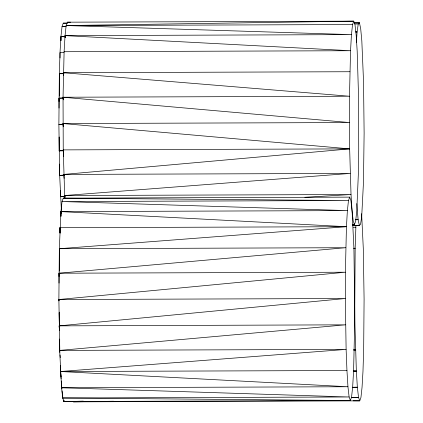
<?xml version="1.0" encoding="UTF-8"?>
<svg xmlns="http://www.w3.org/2000/svg" width="423" height="423" viewBox="0 0 423 423"><rect width="100%" height="100%" fill="white"/><g stroke="black" fill="none" stroke-linecap="round" stroke-linejoin="round"><path stroke-width="0.63" d="M61.377 210.141L59.675 175.423L59.706 164.209M59.706 339.188L59.675 350.403L61.547 387.748L62.71 397.985L63.91 401.517L350.355 400.518L351.555 397.149L352.655 387.045L353.586 370.976L354.654 325.461L355.156 248.312L355.933 225.3M67.204 23.138L63.244 23.149L62.044 26.517L60.944 36.621L60.008 52.69L59.342 73.729L58.876 124.51L59.675 175.423L64.296 175.408M65.205 37.589L65.047 35.622L351.455 34.623L66.147 25.549L353.755 21.15L352.555 24.55L351.455 34.623L350.551 50.723L349.488 96.238L349.652 148.885L351.021 194.527L352.052 210.765L353.221 221.002L354.453 224.539L352.475 224.544L354.453 224.539L355.653 221.171L356.753 211.098L358.355 173.99L358.72 149.483L358.556 96.835L357.186 51.157L356.155 34.956L354.987 24.719L353.755 21.15L67.347 22.181L66.147 25.549L65.047 35.622L64.111 51.722L63.043 97.237L63.244 149.885L64.772 198.128M59.839 352.37L58.876 299.521L59.342 248.708L60.944 211.6L62.044 201.533L63.244 198.165L349.689 197.129L348.489 200.528L347.383 210.601L346.453 226.702L345.385 272.216L345.316 298.522L346.12 349.403L346.95 370.511L347.955 386.744L349.118 396.98L350.355 400.518L332.526 400.37M356.383 42.332L357.086 31.952L358.255 23.984L359.455 22.853L360.687 28.621L361.824 40.888L363.521 81.232L364.124 133.081L363.457 182.525L361.723 216.333L360.555 224.301L359.354 225.438L352.756 225.459L359.354 225.438L358.122 219.701L356.79 203.579M63.476 124.071L58.876 124.51L63.498 124.494M59.098 137.031L59.141 150.852L63.746 150.408M62.921 97.85L58.977 98.205L59.009 108.077M64.106 178.358L63.778 174.424L349.652 148.885L62.979 123.542L63.249 126.826M59.574 164.203L59.675 175.423L64.28 175.011M59.416 96.18L59.342 73.729L63.952 73.375M65.116 196.172L60.51 196.531L60.489 190.593M60.96 216.216L60.944 211.6L346.453 226.702L59.342 248.708L59.416 271.164M304.883 197.314L351.021 194.527L64.613 195.532L64.825 198.112M353.718 371.235L356.356 371.077L354.955 325.461L353.919 248.275L352.089 210.934L350.921 200.698L349.689 197.129M352.734 387.394L357.356 387.214L358.524 397.382L359.756 400.851L73.311 401.85L113.586 401.221M355.479 219.764L358.122 219.701L355.484 219.711M83.701 401.216L63.91 401.517L63.804 400.206L63.91 401.517L83.056 401.21M351.259 397.498L358.524 397.382L351.264 397.409M354.955 23.995L358.255 23.984M66.147 25.549L352.555 24.55M66.004 26.506L62.044 26.517L66.009 26.644M355.769 31.958L357.086 31.952L355.769 31.921M65.565 36.605L60.944 36.621L60.96 40.576M64.111 51.722L350.551 50.723L65.047 35.622L65.269 37.584M63.968 52.679L60.008 52.69L60.061 57.962M349.884 71.73L63.445 72.73L63.662 75.352M59.342 73.729L63.963 73.713M62.937 98.189L58.977 98.205L59.009 101.504M349.652 148.885L63.244 149.885L63.662 156.468M59.141 150.852L63.762 150.837M63.778 174.424L350.218 173.425L64.613 195.532L64.909 198.144M65.131 196.515L60.51 196.531L65.126 196.774M346.453 226.702L60.008 227.706L59.997 232.983L60.008 227.706L60.309 230.313M353.184 227.246L355.822 227.236M353.834 248.317L355.156 248.312L353.84 248.216M353.543 350.011L355.521 350.001L353.549 349.842M346.95 370.511L60.51 371.51L60.489 365.572M353.713 371.082L356.356 371.077L357.356 387.214L352.734 387.23M62.123 390.878L62.71 397.985L349.118 396.98L61.547 387.748L61.483 381.16M67.347 22.181L70.646 22.213M63.244 23.149L67.204 23.186M64.566 198.176L63.244 198.165L348.489 200.528L62.044 201.533L347.383 210.601L60.944 211.6L60.986 216.211M62.678 394.691L62.71 397.985L350.355 400.518M353.152 400.793L359.756 400.851L360.956 397.382L362.056 387.214L362.992 371.077L363.658 350.001L364.092 299.156L363.288 248.312L361.623 213.684M65.56 36.864L60.944 36.621L60.981 40.587M353.718 370.892L356.356 371.077M63.27 99.199L63.043 97.237L349.488 96.238L63.445 72.73L63.667 74.691M63.276 126.154L62.979 123.542L349.419 122.543L63.043 97.237L63.265 99.87M61.092 212.912L60.944 211.6L61.108 213.567M59.024 300.827L58.876 299.521L345.385 272.216L58.977 273.216L59.009 283.087M63.693 153.813L63.244 149.885L63.677 155.141M59.442 328.481L59.104 312.703M61.102 376.729L60.51 371.51L346.12 349.403L59.675 350.403L59.574 339.188M60.283 230.995L60.008 227.706L60.061 232.973M59.453 250.019L59.342 248.708L345.787 247.709L58.977 273.216L59.009 276.515M58.987 300.838L58.876 299.521L345.316 298.522L59.141 325.863L59.432 330.469M59.416 329.147L59.141 325.863L345.586 324.832L59.675 350.403L59.638 339.177M60.055 354.992L60.272 357.609M61.102 378.611L60.51 371.51L347.955 386.744L61.547 387.748L61.52 381.149M61.314 381.192L61.531 383.777M61.853 387.653L61.959 388.943M63.831 400.2L63.91 401.517M61.472 205.488L61.52 210.099L61.52 205.478M59.331 137.142L59.432 148.362M59.331 312.137L59.432 323.357M62.699 394.685L62.71 397.985M59.638 164.198L59.675 175.423M359.455 22.853L354.178 22.89L359.455 22.853"/></g></svg>
